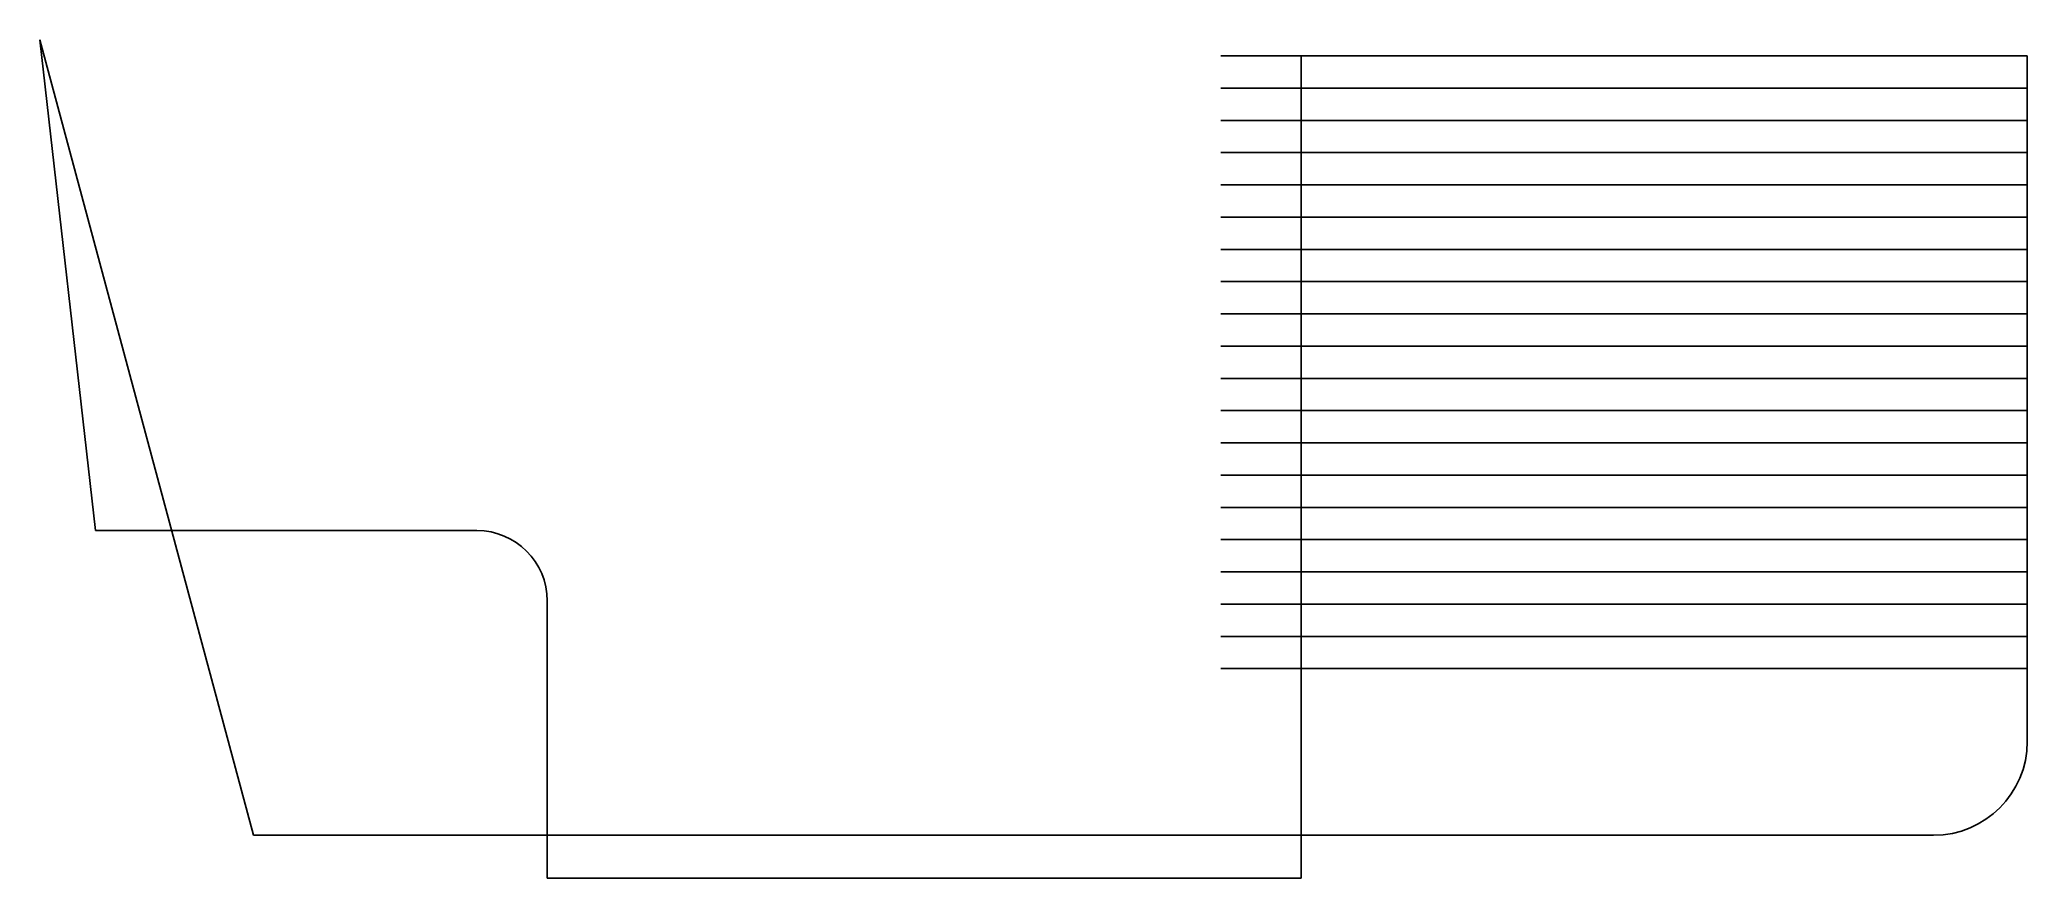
# Model space of a CAD drawing. Extents: x 100000 to 106466, y 97270 to 100000.
import ezdxf

# ---------------------------------------------------------------- set-up
doc = ezdxf.new("R2010")
doc.units = 0
doc.header["$LTSCALE"] = 150
doc.header["$MEASUREMENT"] = 0
doc.linetypes.add('ACAD_ISO10W100', pattern=[18.5, 12, -3, 0.5, -3])
doc.linetypes.add('AUSGEZOGEN', pattern=[0])
for name, color, linetype in [('discharge_219.1_18.26', 1, 'AUSGEZOGEN'), ('Down_168.3_18.26', 3, 'AUSGEZOGEN'), ('Drum_1390_45', 255, 'AUSGEZOGEN'), ('FlagBend_33.4_4.0_2.11', 3, 'AUSGEZOGEN'), ('FlagHorIn_33.4_4.0_2.638', 3, 'AUSGEZOGEN'), ('FlagVer_33.4_4.0', 4, 'AUSGEZOGEN'), ('LowerHeader_168.3_18.26', 2, 'AUSGEZOGEN'), ('UpperHeader_219.1_23.01', 2, 'AUSGEZOGEN'), ('WallFlag_63.5_4.0_1.511', 2, 'AUSGEZOGEN'), ('WallFlagOri_63.5_4.0_1.511_1_0_5', 4, 'AUSGEZOGEN'), ('WallSH1_63.5_4.0_0.527', 4, 'AUSGEZOGEN'), ('WallSH2_63.5_4.0_0.346', 4, 'AUSGEZOGEN'), ('WallSH3_63.5_4.0_0.5', 4, 'AUSGEZOGEN')]:
    doc.layers.add(name, color=color, linetype=linetype)
doc.layers.add('WallHopper_63.5_4.0_1.568', color=8, linetype='ACAD_ISO10W100', lineweight=25)

msp = doc.modelspace()

# ---------------------------------------------------------------- linework, layer by layer
at = {"layer": 'discharge_219.1_18.26', "linetype": 'Continuous'}
for p, q in [((106466.3, 98897.5, 98527), (106466.3, 98897.5, 99695)), ((106466.3, 98592.5, 100000), (106466.3, 97715, 100000)), ((106161.3, 97410, 100000), (100695, 97410, 100000))]:
    msp.add_line(p, q, dxfattribs=at)
at = {"layer": 'discharge_219.1_18.26', "linetype": 'Continuous', "extrusion": (-1, 0, 1.08293e-07)}
msp.add_arc((-98592.5, 99695, -106466.2), 305, 90, 180, dxfattribs=at)
at = {"layer": 'discharge_219.1_18.26', "linetype": 'Continuous'}
msp.add_arc((106161.3, 97715, 100000), 305, 270, 0, dxfattribs=at)
at = {"layer": 'Down_168.3_18.26'}
for p, q in [((100181, 98402, 99329), (100230.8, 98402, 99144.5)), ((100451.9, 98402, 98975.1), (101422, 98402, 98975.1)), ((101651, 97270, 98746.1), (101651, 97270, 86895.2))]:
    msp.add_line(p, q, dxfattribs=at)
at = {"layer": 'Down_168.3_18.26', "linetype": 'Continuous'}
for p, q in [((101651, 98173, 98975.1), (101651, 97499, 98975.1)), ((104103.5, 97270, 82929), (104103.5, 97952.5, 82929))]:
    msp.add_line(p, q, dxfattribs=at)
at = {"layer": 'Down_168.3_18.26', "extrusion": (0, -1, 1e-16)}
for p, q in [((101718, 97270, 86733.3), (104036.4, 97270, 84414.9)), ((104103.5, 97270, 84253), (104103.5, 97270, 82929))]:
    msp.add_line(p, q, dxfattribs=at)
at = {"layer": 'Down_168.3_18.26', "extrusion": (0, 1, 0)}
msp.add_arc((-100451.9, 99204.1, 98402), 229, 270.00005, 344.90399, dxfattribs=at)
at = {"layer": 'Down_168.3_18.26', "linetype": 'Continuous', "extrusion": (9.05601e-07, 2.71e-14, 1)}
msp.add_arc((101421.9, 98173, 98975.2), 229, 0, 90, dxfattribs=at)
at = {"layer": 'Down_168.3_18.26', "linetype": 'Continuous', "extrusion": (-1, 0, 1.398e-12)}
msp.add_arc((-97499, 98746.1, -101651), 229, 0, 90, dxfattribs=at)
at = {"layer": 'Down_168.3_18.26', "extrusion": (-2.17e-13, -1, 0)}
msp.add_arc((101880, 86895.2, -97270), 229, 180, 225, dxfattribs=at)
at = {"layer": 'Down_168.3_18.26', "extrusion": (8.0477e-09, 1, 8.0477e-09)}
msp.add_arc((-103874.5, 84253, 97270), 229, 135, 180.00001, dxfattribs=at)
at = {"layer": 'Drum_1390_45', "linetype": 'Continuous'}
for p in [(100181, 98402, 99329), (100695, 97410, 100000)]:
    msp.add_line(p, (100000, 100000, 100000), dxfattribs=at)
at = {"layer": 'FlagBend_33.4_4.0_2.11', "extrusion": (0, -1, 1e-16)}
for p, q in [((103887.1, 99947.5, 87233.4), (106466.3, 99947.5, 87233.4)), ((103947.1, 99947.5, 87143.4), (106466.3, 99947.5, 87143.4)), ((104007.1, 99947.5, 87053.4), (106466.3, 99947.5, 87053.4)), ((104066.9, 99947.5, 86963.4), (106466.3, 99947.5, 86963.4)), ((103887.1, 99842.5, 87233.4), (106466.3, 99842.5, 87233.4)), ((103947.1, 99842.5, 87143.4), (106466.3, 99842.5, 87143.4)), ((104007.1, 99842.5, 87053.4), (106466.3, 99842.5, 87053.4)), ((104066.9, 99842.5, 86963.4), (106466.3, 99842.5, 86963.4)), ((103887.1, 99737.5, 87233.4), (106466.3, 99737.5, 87233.4)), ((103947.1, 99737.5, 87143.4), (106466.3, 99737.5, 87143.4)), ((104007.1, 99737.5, 87053.4), (106466.3, 99737.5, 87053.4)), ((104066.9, 99737.5, 86963.4), (106466.3, 99737.5, 86963.4)), ((103887.1, 99632.5, 87233.4), (106466.3, 99632.5, 87233.4)), ((103947.1, 99632.5, 87143.4), (106466.3, 99632.5, 87143.4)), ((104007.1, 99632.5, 87053.4), (106466.3, 99632.5, 87053.4)), ((104066.9, 99632.5, 86963.4), (106466.3, 99632.5, 86963.4)), ((103887.1, 99527.5, 87233.4), (106466.3, 99527.5, 87233.4)), ((103947.1, 99527.5, 87143.4), (106466.3, 99527.5, 87143.4)), ((104007.1, 99527.5, 87053.4), (106466.3, 99527.5, 87053.4)), ((104066.9, 99527.5, 86963.4), (106466.3, 99527.5, 86963.4)), ((103887.1, 99422.5, 87233.4), (106466.3, 99422.5, 87233.4)), ((103947.1, 99422.5, 87143.4), (106466.3, 99422.5, 87143.4)), ((104007.1, 99422.5, 87053.4), (106466.3, 99422.5, 87053.4)), ((104066.9, 99422.5, 86963.4), (106466.3, 99422.5, 86963.4)), ((103887.1, 99317.5, 87233.4), (106466.3, 99317.5, 87233.4)), ((103947.1, 99317.5, 87143.4), (106466.3, 99317.5, 87143.4)), ((104007.1, 99317.5, 87053.4), (106466.3, 99317.5, 87053.4)), ((104066.9, 99317.5, 86963.4), (106466.3, 99317.5, 86963.4)), ((103887.1, 99212.5, 87233.4), (106466.3, 99212.5, 87233.4)), ((103947.1, 99212.5, 87143.4), (106466.3, 99212.5, 87143.4)), ((104007.1, 99212.5, 87053.4), (106466.3, 99212.5, 87053.4)), ((104066.9, 99212.5, 86963.4), (106466.3, 99212.5, 86963.4)), ((103887.1, 99107.5, 87233.4), (106466.3, 99107.5, 87233.4)), ((103947.1, 99107.5, 87143.4), (106466.3, 99107.5, 87143.4)), ((104007.1, 99107.5, 87053.4), (106466.3, 99107.5, 87053.4)), ((104066.9, 99107.5, 86963.4), (106466.3, 99107.5, 86963.4)), ((103887.1, 99002.5, 87233.4), (106466.3, 99002.5, 87233.4)), ((103947.1, 99002.5, 87143.4), (106466.3, 99002.5, 87143.4)), ((104007.1, 99002.5, 87053.4), (106466.3, 99002.5, 87053.4)), ((104066.9, 99002.5, 86963.4), (106466.3, 99002.5, 86963.4)), ((103887.1, 98897.5, 87233.4), (106466.3, 98897.5, 87233.4)), ((103947.1, 98897.5, 87143.4), (106466.3, 98897.5, 87143.4)), ((104007.1, 98897.5, 87053.4), (106466.3, 98897.5, 87053.4)), ((104066.9, 98897.5, 86963.4), (106466.3, 98897.5, 86963.4)), ((103887.1, 98792.5, 87233.4), (106466.3, 98792.5, 87233.4)), ((103947.1, 98792.5, 87143.4), (106466.3, 98792.5, 87143.4)), ((104007.1, 98792.5, 87053.4), (106466.3, 98792.5, 87053.4)), ((104066.9, 98792.5, 86963.4), (106466.3, 98792.5, 86963.4)), ((103887.1, 98687.5, 87233.4), (106466.3, 98687.5, 87233.4)), ((103947.1, 98687.5, 87143.4), (106466.3, 98687.5, 87143.4)), ((104007.1, 98687.5, 87053.4), (106466.3, 98687.5, 87053.4)), ((104066.9, 98687.5, 86963.4), (106466.3, 98687.5, 86963.4)), ((103887.1, 98582.5, 87233.4), (106466.3, 98582.5, 87233.4)), ((103947.1, 98582.5, 87143.4), (106466.3, 98582.5, 87143.4)), ((104007.1, 98582.5, 87053.4), (106466.3, 98582.5, 87053.4)), ((104066.9, 98582.5, 86963.4), (106466.3, 98582.5, 86963.4)), ((103887.1, 98477.5, 87233.4), (106466.3, 98477.5, 87233.4)), ((103947.1, 98477.5, 87143.4), (106466.3, 98477.5, 87143.4)), ((104007.1, 98477.5, 87053.4), (106466.3, 98477.5, 87053.4)), ((104066.9, 98477.5, 86963.4), (106466.3, 98477.5, 86963.4)), ((103887.1, 98372.5, 87233.4), (106466.3, 98372.5, 87233.4)), ((103947.1, 98372.5, 87143.4), (106466.3, 98372.5, 87143.4)), ((104007.1, 98372.5, 87053.4), (106466.3, 98372.5, 87053.4)), ((104066.9, 98372.5, 86963.4), (106466.3, 98372.5, 86963.4)), ((103887.1, 98267.5, 87233.4), (106466.3, 98267.5, 87233.4)), ((103947.1, 98267.5, 87143.4), (106466.3, 98267.5, 87143.4)), ((104007.1, 98267.5, 87053.4), (106466.3, 98267.5, 87053.4)), ((104066.9, 98267.5, 86963.4), (106466.3, 98267.5, 86963.4)), ((103887.1, 98162.5, 87233.4), (106466.3, 98162.5, 87233.4)), ((103947.1, 98162.5, 87143.4), (106466.3, 98162.5, 87143.4)), ((104007.1, 98162.5, 87053.4), (106466.3, 98162.5, 87053.4)), ((104066.9, 98162.5, 86963.4), (106466.3, 98162.5, 86963.4)), ((103887.1, 98057.5, 87233.4), (106466.3, 98057.5, 87233.4)), ((103947.1, 98057.5, 87143.4), (106466.3, 98057.5, 87143.4)), ((104007.1, 98057.5, 87053.4), (106466.3, 98057.5, 87053.4)), ((104066.9, 98057.5, 86963.4), (106466.3, 98057.5, 86963.4)), ((103887.1, 97952.5, 87233.4), (106466.3, 97952.5, 87233.4)), ((103947.1, 97952.5, 87143.4), (106466.3, 97952.5, 87143.4)), ((104007.1, 97952.5, 87053.4), (106466.3, 97952.5, 87053.4)), ((104066.9, 97952.5, 86963.4), (106466.3, 97952.5, 86963.4))]:
    msp.add_line(p, q, dxfattribs=at)
at = {"layer": 'FlagBend_33.4_4.0_2.11', "linetype": 'Continuous', "extrusion": (0, -1, 0)}
for centre, start, end in [((103887.1, 87188.4, -99947.5), 90, 180), ((103887.1, 86648.4, -99947.5), 180, 270), ((103947.1, 86738.4, -99947.5), 180, 270), ((103947.1, 87098.4, -99947.5), 90, 180), ((104007.1, 86828.4, -99947.5), 180, 269.99999), ((104067.1, 86918.4, -99947.5), 90, 270), ((103887.1, 87188.4, -99842.5), 90, 180), ((103887.1, 86648.4, -99842.5), 180, 270), ((103947.1, 86738.4, -99842.5), 180, 270), ((103947.1, 87098.4, -99842.5), 90, 180), ((104007.1, 86828.4, -99842.5), 180, 269.99999), ((104067.1, 86918.4, -99842.5), 90, 270), ((103887.1, 87188.4, -99737.5), 90, 180), ((103887.1, 86648.4, -99737.5), 180, 270), ((103947.1, 86738.4, -99737.5), 180, 270), ((103947.1, 87098.4, -99737.5), 90, 180), ((104007.1, 86828.4, -99737.5), 180, 269.99999), ((104067.1, 86918.4, -99737.5), 90, 270), ((103887.1, 87188.4, -99632.5), 90, 180), ((103887.1, 86648.4, -99632.5), 180, 270), ((103947.1, 86738.4, -99632.5), 180, 270), ((103947.1, 87098.4, -99632.5), 90, 180), ((104007.1, 86828.4, -99632.5), 180, 269.99999), ((104067.1, 86918.4, -99632.5), 90, 270), ((103887.1, 87188.4, -99527.5), 90, 180), ((103887.1, 86648.4, -99527.5), 180, 270), ((103947.1, 86738.4, -99527.5), 180, 270), ((103947.1, 87098.4, -99527.5), 90, 180), ((104007.1, 86828.4, -99527.5), 180, 269.99999), ((104067.1, 86918.4, -99527.5), 90, 270), ((103887.1, 87188.4, -99422.5), 90, 180), ((103887.1, 86648.4, -99422.5), 180, 270), ((103947.1, 86738.4, -99422.5), 180, 270), ((103947.1, 87098.4, -99422.5), 90, 180), ((104007.1, 86828.4, -99422.5), 180, 269.99999), ((104067.1, 86918.4, -99422.5), 90, 270), ((103887.1, 87188.4, -99317.5), 90, 180), ((103887.1, 86648.4, -99317.5), 180, 270), ((103947.1, 86738.4, -99317.5), 180, 270), ((103947.1, 87098.4, -99317.5), 90, 180), ((104007.1, 86828.4, -99317.5), 180, 269.99999), ((104067.1, 86918.4, -99317.5), 90, 270), ((103887.1, 87188.4, -99212.5), 90, 180), ((103887.1, 86648.4, -99212.5), 180, 270), ((103947.1, 86738.4, -99212.5), 180, 270), ((103947.1, 87098.4, -99212.5), 90, 180), ((104007.1, 86828.4, -99212.5), 180, 269.99999), ((104067.1, 86918.4, -99212.5), 90, 270), ((103887.1, 87188.4, -99107.5), 90, 180), ((103887.1, 86648.4, -99107.5), 180, 270), ((103947.1, 86738.4, -99107.5), 180, 270), ((103947.1, 87098.4, -99107.5), 90, 180), ((104007.1, 86828.4, -99107.5), 180, 269.99999), ((104067.1, 86918.4, -99107.5), 90, 270), ((103887.1, 87188.4, -99002.5), 90, 180), ((103887.1, 86648.4, -99002.5), 180, 270), ((103947.1, 86738.4, -99002.5), 180, 270), ((103947.1, 87098.4, -99002.5), 90, 180), ((104007.1, 86828.4, -99002.5), 180, 269.99999), ((104067.1, 86918.4, -99002.5), 90, 270), ((103887.1, 87188.4, -98897.5), 90, 180), ((103887.1, 86648.4, -98897.5), 180, 270), ((103947.1, 86738.4, -98897.5), 180, 270), ((103947.1, 87098.4, -98897.5), 90, 180), ((104007.1, 86828.4, -98897.5), 180, 269.99999), ((104067.1, 86918.4, -98897.5), 90, 270), ((103887.1, 87188.4, -98792.5), 90, 180), ((103887.1, 86648.4, -98792.5), 180, 270), ((103947.1, 86738.4, -98792.5), 180, 270), ((103947.1, 87098.4, -98792.5), 90, 180), ((104007.1, 86828.4, -98792.5), 180, 269.99999), ((104067.1, 86918.4, -98792.5), 90, 270), ((103887.1, 87188.4, -98687.5), 90, 180), ((103887.1, 86648.4, -98687.5), 180, 270), ((103947.1, 86738.4, -98687.5), 180, 270), ((103947.1, 87098.4, -98687.5), 90, 180), ((104007.1, 86828.4, -98687.5), 180, 269.99999), ((104067.1, 86918.4, -98687.5), 90, 270), ((103887.1, 87188.4, -98582.5), 90, 180), ((103887.1, 86648.4, -98582.5), 180, 270), ((103947.1, 86738.4, -98582.5), 180, 270), ((103947.1, 87098.4, -98582.5), 90, 180), ((104007.1, 86828.4, -98582.5), 180, 269.99999), ((104067.1, 86918.4, -98582.5), 90, 270), ((103887.1, 87188.4, -98477.5), 90, 180), ((103887.1, 86648.4, -98477.5), 180, 270), ((103947.1, 86738.4, -98477.5), 180, 270), ((103947.1, 87098.4, -98477.5), 90, 180), ((104007.1, 86828.4, -98477.5), 180, 269.99999), ((104067.1, 86918.4, -98477.5), 90, 270), ((103887.1, 87188.4, -98372.5), 90, 180), ((103887.1, 86648.4, -98372.5), 180, 270), ((103947.1, 86738.4, -98372.5), 180, 270), ((103947.1, 87098.4, -98372.5), 90, 180), ((104007.1, 86828.4, -98372.5), 180, 269.99999), ((104067.1, 86918.4, -98372.5), 90, 270), ((103887.1, 87188.4, -98267.5), 90, 180), ((103887.1, 86648.4, -98267.5), 180, 270), ((103947.1, 86738.4, -98267.5), 180, 270), ((103947.1, 87098.4, -98267.5), 90, 180), ((104007.1, 86828.4, -98267.5), 180, 269.99999), ((104067.1, 86918.4, -98267.5), 90, 270), ((103887.1, 87188.4, -98162.5), 90, 180), ((103887.1, 86648.4, -98162.5), 180, 270), ((103947.1, 86738.4, -98162.5), 180, 270), ((103947.1, 87098.4, -98162.5), 90, 180), ((104007.1, 86828.4, -98162.5), 180, 269.99999), ((104067.1, 86918.4, -98162.5), 90, 270), ((103887.1, 87188.4, -98057.5), 90, 180), ((103887.1, 86648.4, -98057.5), 180, 270), ((103947.1, 86738.4, -98057.5), 180, 270), ((103947.1, 87098.4, -98057.5), 90, 180), ((104007.1, 86828.4, -98057.5), 180, 269.99999), ((104067.1, 86918.4, -98057.5), 90, 270), ((103887.1, 87188.4, -97952.5), 90, 180), ((103887.1, 86648.4, -97952.5), 180, 270), ((103947.1, 87098.4, -97952.5), 90, 180), ((103947.1, 86738.4, -97952.5), 180, 270), ((104007.1, 86828.4, -97952.5), 180, 269.99999), ((104067.1, 86918.4, -97952.5), 90, 270)]:
    msp.add_arc(centre, 45, start, end, dxfattribs=at)
at = {"layer": 'FlagBend_33.4_4.0_2.11', "linetype": 'Continuous', "extrusion": (-5.8e-15, -1, 0)}
for centre in [(104007.1, 87008.4, -99947.5), (104007.1, 87008.4, -99842.5), (104007.1, 87008.4, -99737.5), (104007.1, 87008.4, -99632.5), (104007.1, 87008.4, -99527.5), (104007.1, 87008.4, -99422.5), (104007.1, 87008.4, -99317.5), (104007.1, 87008.4, -99212.5), (104007.1, 87008.4, -99107.5), (104007.1, 87008.4, -99002.5), (104007.1, 87008.4, -98897.5), (104007.1, 87008.4, -98792.5), (104007.1, 87008.4, -98687.5), (104007.1, 87008.4, -98582.5), (104007.1, 87008.4, -98477.5), (104007.1, 87008.4, -98372.5), (104007.1, 87008.4, -98267.5), (104007.1, 87008.4, -98162.5), (104007.1, 87008.4, -98057.5), (104007.1, 87008.4, -97952.5)]:
    msp.add_arc(centre, 45, 90, 180, dxfattribs=at)
at = {"layer": 'FlagHorIn_33.4_4.0_2.638', "extrusion": (0, -1, 1e-16)}
for p, q in [((103887.1, 99947.5, 86603.4), (106466.3, 99947.5, 86603.4)), ((103947.1, 99947.5, 86693.4), (106466.3, 99947.5, 86693.4)), ((104007.1, 99947.5, 86783.4), (106466.3, 99947.5, 86783.4)), ((104067.1, 99947.5, 86873.4), (106466.3, 99947.5, 86873.4)), ((103887.1, 99842.5, 86603.4), (106466.3, 99842.5, 86603.4)), ((103947.1, 99842.5, 86693.4), (106466.3, 99842.5, 86693.4)), ((104007.1, 99842.5, 86783.4), (106466.3, 99842.5, 86783.4)), ((104067.1, 99842.5, 86873.4), (106466.3, 99842.5, 86873.4)), ((103887.1, 99737.5, 86603.4), (106466.3, 99737.5, 86603.4)), ((103947.1, 99737.5, 86693.4), (106466.3, 99737.5, 86693.4)), ((104007.1, 99737.5, 86783.4), (106466.3, 99737.5, 86783.4)), ((104067.1, 99737.5, 86873.4), (106466.3, 99737.5, 86873.4)), ((103887.1, 99632.5, 86603.4), (106466.3, 99632.5, 86603.4)), ((103947.1, 99632.5, 86693.4), (106466.3, 99632.5, 86693.4)), ((104007.1, 99632.5, 86783.4), (106466.3, 99632.5, 86783.4)), ((104067.1, 99632.5, 86873.4), (106466.3, 99632.5, 86873.4)), ((103887.1, 99527.5, 86603.4), (106466.3, 99527.5, 86603.4)), ((103947.1, 99527.5, 86693.4), (106466.3, 99527.5, 86693.4)), ((104007.1, 99527.5, 86783.4), (106466.3, 99527.5, 86783.4)), ((104067.1, 99527.5, 86873.4), (106466.3, 99527.5, 86873.4)), ((103887.1, 99422.5, 86603.4), (106466.3, 99422.5, 86603.4)), ((103947.1, 99422.5, 86693.4), (106466.3, 99422.5, 86693.4)), ((104007.1, 99422.5, 86783.4), (106466.3, 99422.5, 86783.4)), ((104067.1, 99422.5, 86873.4), (106466.3, 99422.5, 86873.4)), ((103887.1, 99317.5, 86603.4), (106466.3, 99317.5, 86603.4)), ((103947.1, 99317.5, 86693.4), (106466.3, 99317.5, 86693.4)), ((104007.1, 99317.5, 86783.4), (106466.3, 99317.5, 86783.4)), ((104067.1, 99317.5, 86873.4), (106466.3, 99317.5, 86873.4)), ((103887.1, 99212.5, 86603.4), (106466.3, 99212.5, 86603.4)), ((103947.1, 99212.5, 86693.4), (106466.3, 99212.5, 86693.4)), ((104007.1, 99212.5, 86783.4), (106466.3, 99212.5, 86783.4)), ((104067.1, 99212.5, 86873.4), (106466.3, 99212.5, 86873.4)), ((103887.1, 99107.5, 86603.4), (106466.3, 99107.5, 86603.4)), ((103947.1, 99107.5, 86693.4), (106466.3, 99107.5, 86693.4)), ((104007.1, 99107.5, 86783.4), (106466.3, 99107.5, 86783.4)), ((104067.1, 99107.5, 86873.4), (106466.3, 99107.5, 86873.4)), ((103887.1, 99002.5, 86603.4), (106466.3, 99002.5, 86603.4)), ((103947.1, 99002.5, 86693.4), (106466.3, 99002.5, 86693.4)), ((104007.1, 99002.5, 86783.4), (106466.3, 99002.5, 86783.4)), ((104067.1, 99002.5, 86873.4), (106466.3, 99002.5, 86873.4)), ((103887.1, 98897.5, 86603.4), (106466.3, 98897.5, 86603.4)), ((103947.1, 98897.5, 86693.4), (106466.3, 98897.5, 86693.4)), ((104007.1, 98897.5, 86783.4), (106466.3, 98897.5, 86783.4)), ((104067.1, 98897.5, 86873.4), (106466.3, 98897.5, 86873.4)), ((103887.1, 98792.5, 86603.4), (106466.3, 98792.5, 86603.4)), ((103947.1, 98792.5, 86693.4), (106466.3, 98792.5, 86693.4)), ((104007.1, 98792.5, 86783.4), (106466.3, 98792.5, 86783.4)), ((104067.1, 98792.5, 86873.4), (106466.3, 98792.5, 86873.4)), ((103887.1, 98687.5, 86603.4), (106466.3, 98687.5, 86603.4)), ((103947.1, 98687.5, 86693.4), (106466.3, 98687.5, 86693.4)), ((104007.1, 98687.5, 86783.4), (106466.3, 98687.5, 86783.4)), ((104067.1, 98687.5, 86873.4), (106466.3, 98687.5, 86873.4)), ((103887.1, 98582.5, 86603.4), (106466.3, 98582.5, 86603.4)), ((103947.1, 98582.5, 86693.4), (106466.3, 98582.5, 86693.4)), ((104007.1, 98582.5, 86783.4), (106466.3, 98582.5, 86783.4)), ((104067.1, 98582.5, 86873.4), (106466.3, 98582.5, 86873.4)), ((103887.1, 98477.5, 86603.4), (106466.3, 98477.5, 86603.4)), ((103947.1, 98477.5, 86693.4), (106466.3, 98477.5, 86693.4)), ((104007.1, 98477.5, 86783.4), (106466.3, 98477.5, 86783.4)), ((104067.1, 98477.5, 86873.4), (106466.3, 98477.5, 86873.4)), ((103887.1, 98372.5, 86603.4), (106466.3, 98372.5, 86603.4)), ((103947.1, 98372.5, 86693.4), (106466.3, 98372.5, 86693.4)), ((104007.1, 98372.5, 86783.4), (106466.3, 98372.5, 86783.4)), ((104067.1, 98372.5, 86873.4), (106466.3, 98372.5, 86873.4)), ((103887.1, 98267.5, 86603.4), (106466.3, 98267.5, 86603.4)), ((103947.1, 98267.5, 86693.4), (106466.3, 98267.5, 86693.4)), ((104007.1, 98267.5, 86783.4), (106466.3, 98267.5, 86783.4)), ((104067.1, 98267.5, 86873.4), (106466.3, 98267.5, 86873.4)), ((103887.1, 98162.5, 86603.4), (106466.3, 98162.5, 86603.4)), ((103947.1, 98162.5, 86693.4), (106466.3, 98162.5, 86693.4)), ((104007.1, 98162.5, 86783.4), (106466.3, 98162.5, 86783.4)), ((104067.1, 98162.5, 86873.4), (106466.3, 98162.5, 86873.4)), ((103887.1, 98057.5, 86603.4), (106466.3, 98057.5, 86603.4)), ((103947.1, 98057.5, 86693.4), (106466.3, 98057.5, 86693.4)), ((104007.1, 98057.5, 86783.4), (106466.3, 98057.5, 86783.4)), ((104067.1, 98057.5, 86873.4), (106466.3, 98057.5, 86873.4)), ((103887.1, 97952.5, 86603.4), (106466.3, 97952.5, 86603.4)), ((103947.1, 97952.5, 86693.4), (106466.3, 97952.5, 86693.4)), ((104007.1, 97952.5, 86783.4), (106466.3, 97952.5, 86783.4)), ((104067.1, 97952.5, 86873.4), (106466.3, 97952.5, 86873.4))]:
    msp.add_line(p, q, dxfattribs=at)
at = {"layer": 'FlagVer_33.4_4.0', "extrusion": (0, -1, 1e-16)}
for p, q in [((103842.1, 99947.5, 87188.4), (103842.1, 99947.5, 86648.4)), ((103902.1, 99947.5, 87098.4), (103902.1, 99947.5, 86738.4)), ((103962.1, 99947.5, 87008.4), (103962.1, 99947.5, 86828.4)), ((103842.1, 99842.5, 87188.4), (103842.1, 99842.5, 86648.4)), ((103902.1, 99842.5, 87098.4), (103902.1, 99842.5, 86738.4)), ((103962.1, 99842.5, 87008.4), (103962.1, 99842.5, 86828.4)), ((103842.1, 99737.5, 87188.4), (103842.1, 99737.5, 86648.4)), ((103902.1, 99737.5, 87098.4), (103902.1, 99737.5, 86738.4)), ((103962.1, 99737.5, 87008.4), (103962.1, 99737.5, 86828.4)), ((103842.1, 99632.5, 87188.4), (103842.1, 99632.5, 86648.4)), ((103902.1, 99632.5, 87098.4), (103902.1, 99632.5, 86738.4)), ((103962.1, 99632.5, 87008.4), (103962.1, 99632.5, 86828.4)), ((103842.1, 99527.5, 87188.4), (103842.1, 99527.5, 86648.4)), ((103902.1, 99527.5, 87098.4), (103902.1, 99527.5, 86738.4)), ((103962.1, 99527.5, 87008.4), (103962.1, 99527.5, 86828.4)), ((103842.1, 99422.5, 87188.4), (103842.1, 99422.5, 86648.4)), ((103902.1, 99422.5, 87098.4), (103902.1, 99422.5, 86738.4)), ((103962.1, 99422.5, 87008.4), (103962.1, 99422.5, 86828.4)), ((103842.1, 99317.5, 87188.4), (103842.1, 99317.5, 86648.4)), ((103902.1, 99317.5, 87098.4), (103902.1, 99317.5, 86738.4)), ((103962.1, 99317.5, 87008.4), (103962.1, 99317.5, 86828.4)), ((103842.1, 99212.5, 87188.4), (103842.1, 99212.5, 86648.4)), ((103902.1, 99212.5, 87098.4), (103902.1, 99212.5, 86738.4)), ((103962.1, 99212.5, 87008.4), (103962.1, 99212.5, 86828.4)), ((103842.1, 99107.5, 87188.4), (103842.1, 99107.5, 86648.4)), ((103902.1, 99107.5, 87098.4), (103902.1, 99107.5, 86738.4)), ((103962.1, 99107.5, 87008.4), (103962.1, 99107.5, 86828.4)), ((103842.1, 99002.5, 87188.4), (103842.1, 99002.5, 86648.4)), ((103902.1, 99002.5, 87098.4), (103902.1, 99002.5, 86738.4)), ((103962.1, 99002.5, 87008.4), (103962.1, 99002.5, 86828.4)), ((103842.1, 98897.5, 87188.4), (103842.1, 98897.5, 86648.4)), ((103902.1, 98897.5, 87098.4), (103902.1, 98897.5, 86738.4)), ((103962.1, 98897.5, 87008.4), (103962.1, 98897.5, 86828.4)), ((103842.1, 98792.5, 87188.4), (103842.1, 98792.5, 86648.4)), ((103902.1, 98792.5, 87098.4), (103902.1, 98792.5, 86738.4)), ((103962.1, 98792.5, 87008.4), (103962.1, 98792.5, 86828.4)), ((103842.1, 98687.5, 87188.4), (103842.1, 98687.5, 86648.4)), ((103902.1, 98687.5, 87098.4), (103902.1, 98687.5, 86738.4)), ((103962.1, 98687.5, 87008.4), (103962.1, 98687.5, 86828.4)), ((103842.1, 98582.5, 87188.4), (103842.1, 98582.5, 86648.4)), ((103902.1, 98582.5, 87098.4), (103902.1, 98582.5, 86738.4)), ((103962.1, 98582.5, 87008.4), (103962.1, 98582.5, 86828.4)), ((103842.1, 98477.5, 87188.4), (103842.1, 98477.5, 86648.4)), ((103902.1, 98477.5, 87098.4), (103902.1, 98477.5, 86738.4)), ((103962.1, 98477.5, 87008.4), (103962.1, 98477.5, 86828.4)), ((103842.1, 98372.5, 87188.4), (103842.1, 98372.5, 86648.4)), ((103902.1, 98372.5, 87098.4), (103902.1, 98372.5, 86738.4)), ((103962.1, 98372.5, 87008.4), (103962.1, 98372.5, 86828.4)), ((103842.1, 98267.5, 87188.4), (103842.1, 98267.5, 86648.4)), ((103902.1, 98267.5, 87098.4), (103902.1, 98267.5, 86738.4)), ((103962.1, 98267.5, 87008.4), (103962.1, 98267.5, 86828.4)), ((103842.1, 98162.5, 87188.4), (103842.1, 98162.5, 86648.4)), ((103902.1, 98162.5, 87098.4), (103902.1, 98162.5, 86738.4)), ((103962.1, 98162.5, 87008.4), (103962.1, 98162.5, 86828.4)), ((103842.1, 98057.5, 87188.4), (103842.1, 98057.5, 86648.4)), ((103902.1, 98057.5, 87098.4), (103902.1, 98057.5, 86738.4)), ((103962.1, 98057.5, 87008.4), (103962.1, 98057.5, 86828.4)), ((103842.1, 97952.5, 87188.4), (103842.1, 97952.5, 86648.4)), ((103902.1, 97952.5, 87098.4), (103902.1, 97952.5, 86738.4)), ((103962.1, 97952.5, 87008.4), (103962.1, 97952.5, 86828.4))]:
    msp.add_line(p, q, dxfattribs=at)
at = {"layer": 'LowerHeader_168.3_18.26', "linetype": 'Continuous'}
for p, q in [((104103.5, 99842.5, 82929), (104103.5, 99947.5, 82929)), ((104103.5, 99737.5, 82929), (104103.5, 99842.5, 82929)), ((104103.5, 99632.5, 82929), (104103.5, 99737.5, 82929)), ((104103.5, 99527.5, 82929), (104103.5, 99632.5, 82929)), ((104103.5, 99422.5, 82929), (104103.5, 99527.5, 82929)), ((104103.5, 99317.5, 82929), (104103.5, 99422.5, 82929)), ((104103.5, 99212.5, 82929), (104103.5, 99317.5, 82929)), ((104103.5, 99107.5, 82929), (104103.5, 99212.5, 82929)), ((104103.5, 99002.5, 82929), (104103.5, 99107.5, 82929)), ((104103.5, 98897.5, 82929), (104103.5, 99002.5, 82929)), ((104103.5, 98792.5, 82929), (104103.5, 98897.5, 82929)), ((104103.5, 98687.5, 82929), (104103.5, 98792.5, 82929)), ((104103.5, 98582.5, 82929), (104103.5, 98687.5, 82929)), ((104103.5, 98477.5, 82929), (104103.5, 98582.5, 82929)), ((104103.5, 98372.5, 82929), (104103.5, 98477.5, 82929)), ((104103.5, 98267.5, 82929), (104103.5, 98372.5, 82929)), ((104103.5, 98162.5, 82929), (104103.5, 98267.5, 82929)), ((104103.5, 98057.5, 82929), (104103.5, 98162.5, 82929)), ((104103.5, 97952.5, 82929), (104103.5, 98057.5, 82929))]:
    msp.add_line(p, q, dxfattribs=at)
at = {"layer": 'UpperHeader_219.1_23.01', "linetype": 'Continuous'}
for p, q in [((106466.3, 99947.5, 98527), (106466.3, 99842.5, 98527)), ((106466.3, 99842.5, 98527), (106466.3, 99737.5, 98527)), ((106466.3, 99737.5, 98527), (106466.3, 99632.5, 98527)), ((106466.3, 99632.5, 98527), (106466.3, 99527.5, 98527)), ((106466.3, 99527.5, 98527), (106466.3, 99422.5, 98527)), ((106466.3, 99422.5, 98527), (106466.3, 99317.5, 98527)), ((106466.3, 99317.5, 98527), (106466.3, 99212.5, 98527)), ((106466.3, 99212.5, 98527), (106466.3, 99107.5, 98527)), ((106466.3, 99107.5, 98527), (106466.3, 99002.5, 98527)), ((106466.3, 99002.5, 98527), (106466.3, 98897.5, 98527)), ((106466.3, 98792.5, 98527), (106466.3, 98897.5, 98527)), ((106466.3, 98687.5, 98527), (106466.3, 98792.5, 98527)), ((106466.3, 98582.5, 98527), (106466.3, 98687.5, 98527)), ((106466.3, 98477.5, 98527), (106466.3, 98582.5, 98527)), ((106466.3, 98372.5, 98527), (106466.3, 98477.5, 98527)), ((106466.3, 98267.5, 98527), (106466.3, 98372.5, 98527)), ((106466.3, 98162.5, 98527), (106466.3, 98267.5, 98527)), ((106466.3, 98057.5, 98527), (106466.3, 98162.5, 98527)), ((106466.3, 97952.5, 98527), (106466.3, 98057.5, 98527))]:
    msp.add_line(p, q, dxfattribs=at)
at = {"layer": 'WallFlag_63.5_4.0_1.511', "linetype": 'Continuous', "extrusion": (0, -1, 1e-16)}
for p, q in [((106466.3, 99947.5, 86603.4), (106466.3, 99947.5, 86693.4)), ((106466.3, 99947.5, 86693.4), (106466.3, 99947.5, 86783.4)), ((106466.3, 99947.5, 86783.4), (106466.3, 99947.5, 86873.4)), ((106466.3, 99947.5, 86963.4), (106466.3, 99947.5, 87053.4)), ((106466.3, 99947.5, 87053.4), (106466.3, 99947.5, 87143.4)), ((106466.3, 99947.5, 87143.4), (106466.3, 99947.5, 87233.4)), ((106466.3, 99842.5, 86603.4), (106466.3, 99842.5, 86693.4)), ((106466.3, 99842.5, 86693.4), (106466.3, 99842.5, 86783.4)), ((106466.3, 99842.5, 86783.4), (106466.3, 99842.5, 86873.4)), ((106466.3, 99842.5, 86963.4), (106466.3, 99842.5, 87053.4)), ((106466.3, 99842.5, 87053.4), (106466.3, 99842.5, 87143.4)), ((106466.3, 99842.5, 87143.4), (106466.3, 99842.5, 87233.4)), ((106466.3, 99737.5, 86603.4), (106466.3, 99737.5, 86693.4)), ((106466.3, 99737.5, 86693.4), (106466.3, 99737.5, 86783.4)), ((106466.3, 99737.5, 86783.4), (106466.3, 99737.5, 86873.4)), ((106466.3, 99737.5, 86963.4), (106466.3, 99737.5, 87053.4)), ((106466.3, 99737.5, 87053.4), (106466.3, 99737.5, 87143.4)), ((106466.3, 99737.5, 87143.4), (106466.3, 99737.5, 87233.4)), ((106466.3, 99632.5, 86603.4), (106466.3, 99632.5, 86693.4)), ((106466.3, 99632.5, 86693.4), (106466.3, 99632.5, 86783.4)), ((106466.3, 99632.5, 86783.4), (106466.3, 99632.5, 86873.4)), ((106466.3, 99632.5, 86963.4), (106466.3, 99632.5, 87053.4)), ((106466.3, 99632.5, 87053.4), (106466.3, 99632.5, 87143.4)), ((106466.3, 99632.5, 87143.4), (106466.3, 99632.5, 87233.4)), ((106466.3, 99527.5, 86603.4), (106466.3, 99527.5, 86693.4)), ((106466.3, 99527.5, 86693.4), (106466.3, 99527.5, 86783.4)), ((106466.3, 99527.5, 86783.4), (106466.3, 99527.5, 86873.4)), ((106466.3, 99527.5, 86963.4), (106466.3, 99527.5, 87053.4)), ((106466.3, 99527.5, 87053.4), (106466.3, 99527.5, 87143.4)), ((106466.3, 99527.5, 87143.4), (106466.3, 99527.5, 87233.4)), ((106466.3, 99422.5, 86603.4), (106466.3, 99422.5, 86693.4)), ((106466.3, 99422.5, 86693.4), (106466.3, 99422.5, 86783.4)), ((106466.3, 99422.5, 86783.4), (106466.3, 99422.5, 86873.4)), ((106466.3, 99422.5, 86963.4), (106466.3, 99422.5, 87053.4)), ((106466.3, 99422.5, 87053.4), (106466.3, 99422.5, 87143.4)), ((106466.3, 99422.5, 87143.4), (106466.3, 99422.5, 87233.4)), ((106466.3, 99317.5, 86603.4), (106466.3, 99317.5, 86693.4)), ((106466.3, 99317.5, 86693.4), (106466.3, 99317.5, 86783.4)), ((106466.3, 99317.5, 86783.4), (106466.3, 99317.5, 86873.4)), ((106466.3, 99317.5, 86963.4), (106466.3, 99317.5, 87053.4)), ((106466.3, 99317.5, 87053.4), (106466.3, 99317.5, 87143.4)), ((106466.3, 99317.5, 87143.4), (106466.3, 99317.5, 87233.4)), ((106466.3, 99212.5, 86603.4), (106466.3, 99212.5, 86693.4)), ((106466.3, 99212.5, 86693.4), (106466.3, 99212.5, 86783.4)), ((106466.3, 99212.5, 86783.4), (106466.3, 99212.5, 86873.4)), ((106466.3, 99212.5, 86963.4), (106466.3, 99212.5, 87053.4)), ((106466.3, 99212.5, 87053.4), (106466.3, 99212.5, 87143.4)), ((106466.3, 99212.5, 87143.4), (106466.3, 99212.5, 87233.4)), ((106466.3, 99107.5, 86603.4), (106466.3, 99107.5, 86693.4)), ((106466.3, 99107.5, 86693.4), (106466.3, 99107.5, 86783.4)), ((106466.3, 99107.5, 86783.4), (106466.3, 99107.5, 86873.4)), ((106466.3, 99107.5, 86963.4), (106466.3, 99107.5, 87053.4)), ((106466.3, 99107.5, 87053.4), (106466.3, 99107.5, 87143.4)), ((106466.3, 99107.5, 87143.4), (106466.3, 99107.5, 87233.4)), ((106466.3, 99002.5, 86603.4), (106466.3, 99002.5, 86693.4)), ((106466.3, 99002.5, 86693.4), (106466.3, 99002.5, 86783.4)), ((106466.3, 99002.5, 86783.4), (106466.3, 99002.5, 86873.4)), ((106466.3, 99002.5, 86963.4), (106466.3, 99002.5, 87053.4)), ((106466.3, 99002.5, 87053.4), (106466.3, 99002.5, 87143.4)), ((106466.3, 99002.5, 87143.4), (106466.3, 99002.5, 87233.4)), ((106466.3, 98897.5, 86603.4), (106466.3, 98897.5, 86693.4)), ((106466.3, 98897.5, 86693.4), (106466.3, 98897.5, 86783.4)), ((106466.3, 98897.5, 86783.4), (106466.3, 98897.5, 86873.4)), ((106466.3, 98897.5, 86963.4), (106466.3, 98897.5, 87053.4)), ((106466.3, 98897.5, 87053.4), (106466.3, 98897.5, 87143.4)), ((106466.3, 98897.5, 87143.4), (106466.3, 98897.5, 87233.4)), ((106466.3, 98792.5, 86603.4), (106466.3, 98792.5, 86693.4)), ((106466.3, 98792.5, 86693.4), (106466.3, 98792.5, 86783.4)), ((106466.3, 98792.5, 86783.4), (106466.3, 98792.5, 86873.4)), ((106466.3, 98792.5, 86963.4), (106466.3, 98792.5, 87053.4)), ((106466.3, 98792.5, 87053.4), (106466.3, 98792.5, 87143.4)), ((106466.3, 98792.5, 87143.4), (106466.3, 98792.5, 87233.4)), ((106466.3, 98687.5, 86603.4), (106466.3, 98687.5, 86693.4)), ((106466.3, 98687.5, 86693.4), (106466.3, 98687.5, 86783.4)), ((106466.3, 98687.5, 86783.4), (106466.3, 98687.5, 86873.4)), ((106466.3, 98687.5, 86963.4), (106466.3, 98687.5, 87053.4)), ((106466.3, 98687.5, 87053.4), (106466.3, 98687.5, 87143.4)), ((106466.3, 98687.5, 87143.4), (106466.3, 98687.5, 87233.4)), ((106466.3, 98582.5, 86603.4), (106466.3, 98582.5, 86693.4)), ((106466.3, 98582.5, 86693.4), (106466.3, 98582.5, 86783.4)), ((106466.3, 98582.5, 86783.4), (106466.3, 98582.5, 86873.4)), ((106466.3, 98582.5, 86963.4), (106466.3, 98582.5, 87053.4)), ((106466.3, 98582.5, 87053.4), (106466.3, 98582.5, 87143.4)), ((106466.3, 98582.5, 87143.4), (106466.3, 98582.5, 87233.4)), ((106466.3, 98477.5, 86603.4), (106466.3, 98477.5, 86693.4)), ((106466.3, 98477.5, 86693.4), (106466.3, 98477.5, 86783.4)), ((106466.3, 98477.5, 86783.4), (106466.3, 98477.5, 86873.4)), ((106466.3, 98477.5, 86963.4), (106466.3, 98477.5, 87053.4)), ((106466.3, 98477.5, 87053.4), (106466.3, 98477.5, 87143.4)), ((106466.3, 98477.5, 87143.4), (106466.3, 98477.5, 87233.4)), ((106466.3, 98372.5, 86603.4), (106466.3, 98372.5, 86693.4)), ((106466.3, 98372.5, 86693.4), (106466.3, 98372.5, 86783.4)), ((106466.3, 98372.5, 86783.4), (106466.3, 98372.5, 86873.4)), ((106466.3, 98372.5, 86963.4), (106466.3, 98372.5, 87053.4)), ((106466.3, 98372.5, 87053.4), (106466.3, 98372.5, 87143.4)), ((106466.3, 98372.5, 87143.4), (106466.3, 98372.5, 87233.4)), ((106466.3, 98267.5, 86603.4), (106466.3, 98267.5, 86693.4)), ((106466.3, 98267.5, 86693.4), (106466.3, 98267.5, 86783.4)), ((106466.3, 98267.5, 86783.4), (106466.3, 98267.5, 86873.4)), ((106466.3, 98267.5, 86963.4), (106466.3, 98267.5, 87053.4)), ((106466.3, 98267.5, 87053.4), (106466.3, 98267.5, 87143.4)), ((106466.3, 98267.5, 87143.4), (106466.3, 98267.5, 87233.4)), ((106466.3, 98162.5, 86603.4), (106466.3, 98162.5, 86693.4)), ((106466.3, 98162.5, 86693.4), (106466.3, 98162.5, 86783.4)), ((106466.3, 98162.5, 86783.4), (106466.3, 98162.5, 86873.4)), ((106466.3, 98162.5, 86963.4), (106466.3, 98162.5, 87053.4)), ((106466.3, 98162.5, 87053.4), (106466.3, 98162.5, 87143.4)), ((106466.3, 98162.5, 87143.4), (106466.3, 98162.5, 87233.4)), ((106466.3, 98057.5, 86603.4), (106466.3, 98057.5, 86693.4)), ((106466.3, 98057.5, 86693.4), (106466.3, 98057.5, 86783.4)), ((106466.3, 98057.5, 86783.4), (106466.3, 98057.5, 86873.4)), ((106466.3, 98057.5, 86963.4), (106466.3, 98057.5, 87053.4)), ((106466.3, 98057.5, 87053.4), (106466.3, 98057.5, 87143.4)), ((106466.3, 98057.5, 87143.4), (106466.3, 98057.5, 87233.4)), ((106466.3, 97952.5, 86603.4), (106466.3, 97952.5, 86693.4)), ((106466.3, 97952.5, 86693.4), (106466.3, 97952.5, 86783.4)), ((106466.3, 97952.5, 86783.4), (106466.3, 97952.5, 86873.4)), ((106466.3, 97952.5, 86963.4), (106466.3, 97952.5, 87053.4)), ((106466.3, 97952.5, 87053.4), (106466.3, 97952.5, 87143.4)), ((106466.3, 97952.5, 87143.4), (106466.3, 97952.5, 87233.4))]:
    msp.add_line(p, q, dxfattribs=at)
at = {"layer": 'WallFlagOri_63.5_4.0_1.511_1_0_5', "linetype": 'Continuous', "extrusion": (0, -1, 1e-16)}
for p, q in [((106466.3, 99947.5, 86873.4), (106466.3, 99947.5, 86963.4)), ((106466.3, 99842.5, 86873.4), (106466.3, 99842.5, 86963.4)), ((106466.3, 99737.5, 86873.4), (106466.3, 99737.5, 86963.4)), ((106466.3, 99632.5, 86873.4), (106466.3, 99632.5, 86963.4)), ((106466.3, 99527.5, 86873.4), (106466.3, 99527.5, 86963.4)), ((106466.3, 99422.5, 86873.4), (106466.3, 99422.5, 86963.4)), ((106466.3, 99317.5, 86873.4), (106466.3, 99317.5, 86963.4)), ((106466.3, 99212.5, 86873.4), (106466.3, 99212.5, 86963.4)), ((106466.3, 99107.5, 86873.4), (106466.3, 99107.5, 86963.4)), ((106466.3, 99002.5, 86873.4), (106466.3, 99002.5, 86963.4)), ((106466.3, 98897.5, 86873.4), (106466.3, 98897.5, 86963.4)), ((106466.3, 98792.5, 86873.4), (106466.3, 98792.5, 86963.4)), ((106466.3, 98687.5, 86873.4), (106466.3, 98687.5, 86963.4)), ((106466.3, 98582.5, 86873.4), (106466.3, 98582.5, 86963.4)), ((106466.3, 98477.5, 86873.4), (106466.3, 98477.5, 86963.4)), ((106466.3, 98372.5, 86873.4), (106466.3, 98372.5, 86963.4)), ((106466.3, 98267.5, 86873.4), (106466.3, 98267.5, 86963.4)), ((106466.3, 98162.5, 86873.4), (106466.3, 98162.5, 86963.4)), ((106466.3, 98057.5, 86873.4), (106466.3, 98057.5, 86963.4)), ((106466.3, 97952.5, 86873.4), (106466.3, 97952.5, 86963.4))]:
    msp.add_line(p, q, dxfattribs=at)
at = {"layer": 'WallHopper_63.5_4.0_1.568', "linetype": 'Continuous', "extrusion": (0, -1, 1e-16)}
for p, q in [((104103.5, 99947.5, 82929), (106403, 99947.5, 86213)), ((104103.5, 99842.5, 82929), (106403, 99842.5, 86213)), ((104103.5, 99737.5, 82929), (106403, 99737.5, 86213)), ((104103.5, 99632.5, 82929), (106403, 99632.5, 86213)), ((104103.5, 99527.5, 82929), (106403, 99527.5, 86213)), ((104103.5, 99422.5, 82929), (106403, 99422.5, 86213)), ((104103.5, 99317.5, 82929), (106403, 99317.5, 86213)), ((104103.5, 99212.5, 82929), (106403, 99212.5, 86213)), ((104103.5, 99107.5, 82929), (106403, 99107.5, 86213)), ((104103.5, 99002.5, 82929), (106403, 99002.5, 86213)), ((104103.5, 98897.5, 82929), (106403, 98897.5, 86213)), ((104103.5, 98792.5, 82929), (106403, 98792.5, 86213)), ((104103.5, 98687.5, 82929), (106403, 98687.5, 86213)), ((104103.5, 98582.5, 82929), (106403, 98582.5, 86213)), ((104103.5, 98477.5, 82929), (106403, 98477.5, 86213)), ((104103.5, 98372.5, 82929), (106403, 98372.5, 86213)), ((104103.5, 98267.5, 82929), (106403, 98267.5, 86213)), ((104103.5, 98162.5, 82929), (106403, 98162.5, 86213)), ((104103.5, 98057.5, 82929), (106403, 98057.5, 86213)), ((104103.5, 97952.5, 82929), (106403, 97952.5, 86213))]:
    msp.add_line(p, q, dxfattribs=at)
at = {"layer": 'WallHopper_63.5_4.0_1.568', "extrusion": (0, -1, 1e-16)}
for p, q in [((106466.3, 99947.5, 86413.7), (106466.3, 99947.5, 86603.4)), ((106466.3, 99842.5, 86413.7), (106466.3, 99842.5, 86603.4)), ((106466.3, 99737.5, 86413.7), (106466.3, 99737.5, 86603.4)), ((106466.3, 99632.5, 86413.7), (106466.3, 99632.5, 86603.4)), ((106466.3, 99527.5, 86413.7), (106466.3, 99527.5, 86603.4)), ((106466.3, 99422.5, 86413.7), (106466.3, 99422.5, 86603.4)), ((106466.3, 99317.5, 86413.7), (106466.3, 99317.5, 86603.4)), ((106466.3, 99212.5, 86413.7), (106466.3, 99212.5, 86603.4)), ((106466.3, 99107.5, 86413.7), (106466.3, 99107.5, 86603.4)), ((106466.3, 99002.5, 86413.7), (106466.3, 99002.5, 86603.4)), ((106466.3, 98897.5, 86413.7), (106466.3, 98897.5, 86603.4)), ((106466.3, 98792.5, 86413.7), (106466.3, 98792.5, 86603.4)), ((106466.3, 98687.5, 86413.7), (106466.3, 98687.5, 86603.4)), ((106466.3, 98582.5, 86413.7), (106466.3, 98582.5, 86603.4)), ((106466.3, 98477.5, 86413.7), (106466.3, 98477.5, 86603.4)), ((106466.3, 98372.5, 86413.7), (106466.3, 98372.5, 86603.4)), ((106466.3, 98267.5, 86413.7), (106466.3, 98267.5, 86603.4)), ((106466.3, 98162.5, 86413.7), (106466.3, 98162.5, 86603.4)), ((106466.3, 98057.5, 86413.7), (106466.3, 98057.5, 86603.4)), ((106466.3, 97952.5, 86413.7), (106466.3, 97952.5, 86603.4))]:
    msp.add_line(p, q, dxfattribs=at)
at = {"layer": 'WallHopper_63.5_4.0_1.568', "linetype": 'Continuous', "extrusion": (0, -1, 0)}
for centre in [(106116.3, 86413.8, -99947.5), (106116.3, 86413.8, -99842.5), (106116.3, 86413.8, -99737.5), (106116.3, 86413.8, -99632.5), (106116.3, 86413.8, -99527.5), (106116.3, 86413.8, -99422.5), (106116.3, 86413.8, -99317.5), (106116.3, 86413.8, -99212.5), (106116.3, 86413.8, -99107.5), (106116.3, 86413.8, -99002.5), (106116.3, 86413.8, -98897.5), (106116.3, 86413.8, -98792.5), (106116.3, 86413.8, -98687.5), (106116.3, 86413.8, -98582.5), (106116.3, 86413.8, -98477.5), (106116.3, 86413.8, -98372.5), (106116.3, 86413.8, -98267.5), (106116.3, 86413.8, -98162.5), (106116.3, 86413.8, -98057.5), (106116.3, 86413.8, -97952.5)]:
    msp.add_arc(centre, 350, 325, 359.99989, dxfattribs=at)
at = {"layer": 'WallSH1_63.5_4.0_0.527', "extrusion": (0, -1, 1e-16)}
for p, q in [((106466.3, 99947.5, 87233.4), (106466.3, 99947.5, 88663.6)), ((106466.3, 99842.5, 87233.4), (106466.3, 99842.5, 88663.6)), ((106466.3, 99737.5, 87233.4), (106466.3, 99737.5, 88663.6)), ((106466.3, 99632.5, 87233.4), (106466.3, 99632.5, 88663.6)), ((106466.3, 99527.5, 87233.4), (106466.3, 99527.5, 88663.6)), ((106466.3, 99422.5, 87233.4), (106466.3, 99422.5, 88663.6)), ((106466.3, 99317.5, 87233.4), (106466.3, 99317.5, 88663.6)), ((106466.3, 99212.5, 87233.4), (106466.3, 99212.5, 88663.6)), ((106466.3, 99107.5, 87233.4), (106466.3, 99107.5, 88663.6)), ((106466.3, 99002.5, 87233.4), (106466.3, 99002.5, 88663.6)), ((106466.3, 98897.5, 87233.4), (106466.3, 98897.5, 88663.6)), ((106466.3, 98792.5, 87233.4), (106466.3, 98792.5, 88663.6)), ((106466.3, 98687.5, 87233.4), (106466.3, 98687.5, 88663.6)), ((106466.3, 98582.5, 87233.4), (106466.3, 98582.5, 88663.6)), ((106466.3, 98477.5, 87233.4), (106466.3, 98477.5, 88663.6)), ((106466.3, 98372.5, 87233.4), (106466.3, 98372.5, 88663.6)), ((106466.3, 98267.5, 87233.4), (106466.3, 98267.5, 88663.6)), ((106466.3, 98162.5, 87233.4), (106466.3, 98162.5, 88663.6)), ((106466.3, 98057.5, 87233.4), (106466.3, 98057.5, 88663.6)), ((106466.3, 97952.5, 87233.4), (106466.3, 97952.5, 88663.6))]:
    msp.add_line(p, q, dxfattribs=at)
at = {"layer": 'WallSH2_63.5_4.0_0.346', "extrusion": (0, -1, 1e-16)}
for p, q in [((106466.3, 99947.5, 90453.6), (106466.3, 99947.5, 98527)), ((106466.3, 99842.5, 90453.6), (106466.3, 99842.5, 98527)), ((106466.3, 99737.5, 90453.6), (106466.3, 99737.5, 98527)), ((106466.3, 99632.5, 90453.6), (106466.3, 99632.5, 98527)), ((106466.3, 99527.5, 90453.6), (106466.3, 99527.5, 98527)), ((106466.3, 99422.5, 90453.6), (106466.3, 99422.5, 98527)), ((106466.3, 99317.5, 90453.6), (106466.3, 99317.5, 98527)), ((106466.3, 99212.5, 90453.6), (106466.3, 99212.5, 98527)), ((106466.3, 99107.5, 90453.6), (106466.3, 99107.5, 98527)), ((106466.3, 99002.5, 90453.6), (106466.3, 99002.5, 98527)), ((106466.3, 98897.5, 90453.6), (106466.3, 98897.5, 98527)), ((106466.3, 98792.5, 90453.6), (106466.3, 98792.5, 98527)), ((106466.3, 98687.5, 90453.6), (106466.3, 98687.5, 98527)), ((106466.3, 98582.5, 90453.6), (106466.3, 98582.5, 98527)), ((106466.3, 98477.5, 90453.6), (106466.3, 98477.5, 98527)), ((106466.3, 98372.5, 90453.6), (106466.3, 98372.5, 98527)), ((106466.3, 98267.5, 90453.6), (106466.3, 98267.5, 98527)), ((106466.3, 98162.5, 90453.6), (106466.3, 98162.5, 98527)), ((106466.3, 98057.5, 90453.6), (106466.3, 98057.5, 98527)), ((106466.3, 97952.5, 90453.6), (106466.3, 97952.5, 98527))]:
    msp.add_line(p, q, dxfattribs=at)
at = {"layer": 'WallSH3_63.5_4.0_0.5', "extrusion": (0, -1, 1e-16)}
for p, q in [((106466.3, 99947.5, 88663.6), (106466.3, 99947.5, 90453.6)), ((106466.3, 99842.5, 88663.6), (106466.3, 99842.5, 90453.6)), ((106466.3, 99737.5, 88663.6), (106466.3, 99737.5, 90453.6)), ((106466.3, 99632.5, 88663.6), (106466.3, 99632.5, 90453.6)), ((106466.3, 99527.5, 88663.6), (106466.3, 99527.5, 90453.6)), ((106466.3, 99422.5, 88663.6), (106466.3, 99422.5, 90453.6)), ((106466.3, 99317.5, 88663.6), (106466.3, 99317.5, 90453.6)), ((106466.3, 99212.5, 88663.6), (106466.3, 99212.5, 90453.6)), ((106466.3, 99107.5, 88663.6), (106466.3, 99107.5, 90453.6)), ((106466.3, 99002.5, 88663.6), (106466.3, 99002.5, 90453.6)), ((106466.3, 98897.5, 88663.6), (106466.3, 98897.5, 90453.6)), ((106466.3, 98792.5, 88663.6), (106466.3, 98792.5, 90453.6)), ((106466.3, 98687.5, 88663.6), (106466.3, 98687.5, 90453.6)), ((106466.3, 98582.5, 88663.6), (106466.3, 98582.5, 90453.6)), ((106466.3, 98477.5, 88663.6), (106466.3, 98477.5, 90453.6)), ((106466.3, 98372.5, 88663.6), (106466.3, 98372.5, 90453.6)), ((106466.3, 98267.5, 88663.6), (106466.3, 98267.5, 90453.6)), ((106466.3, 98162.5, 88663.6), (106466.3, 98162.5, 90453.6)), ((106466.3, 98057.5, 88663.6), (106466.3, 98057.5, 90453.6)), ((106466.3, 97952.5, 88663.6), (106466.3, 97952.5, 90453.6))]:
    msp.add_line(p, q, dxfattribs=at)

doc.saveas('drawing.dxf')
